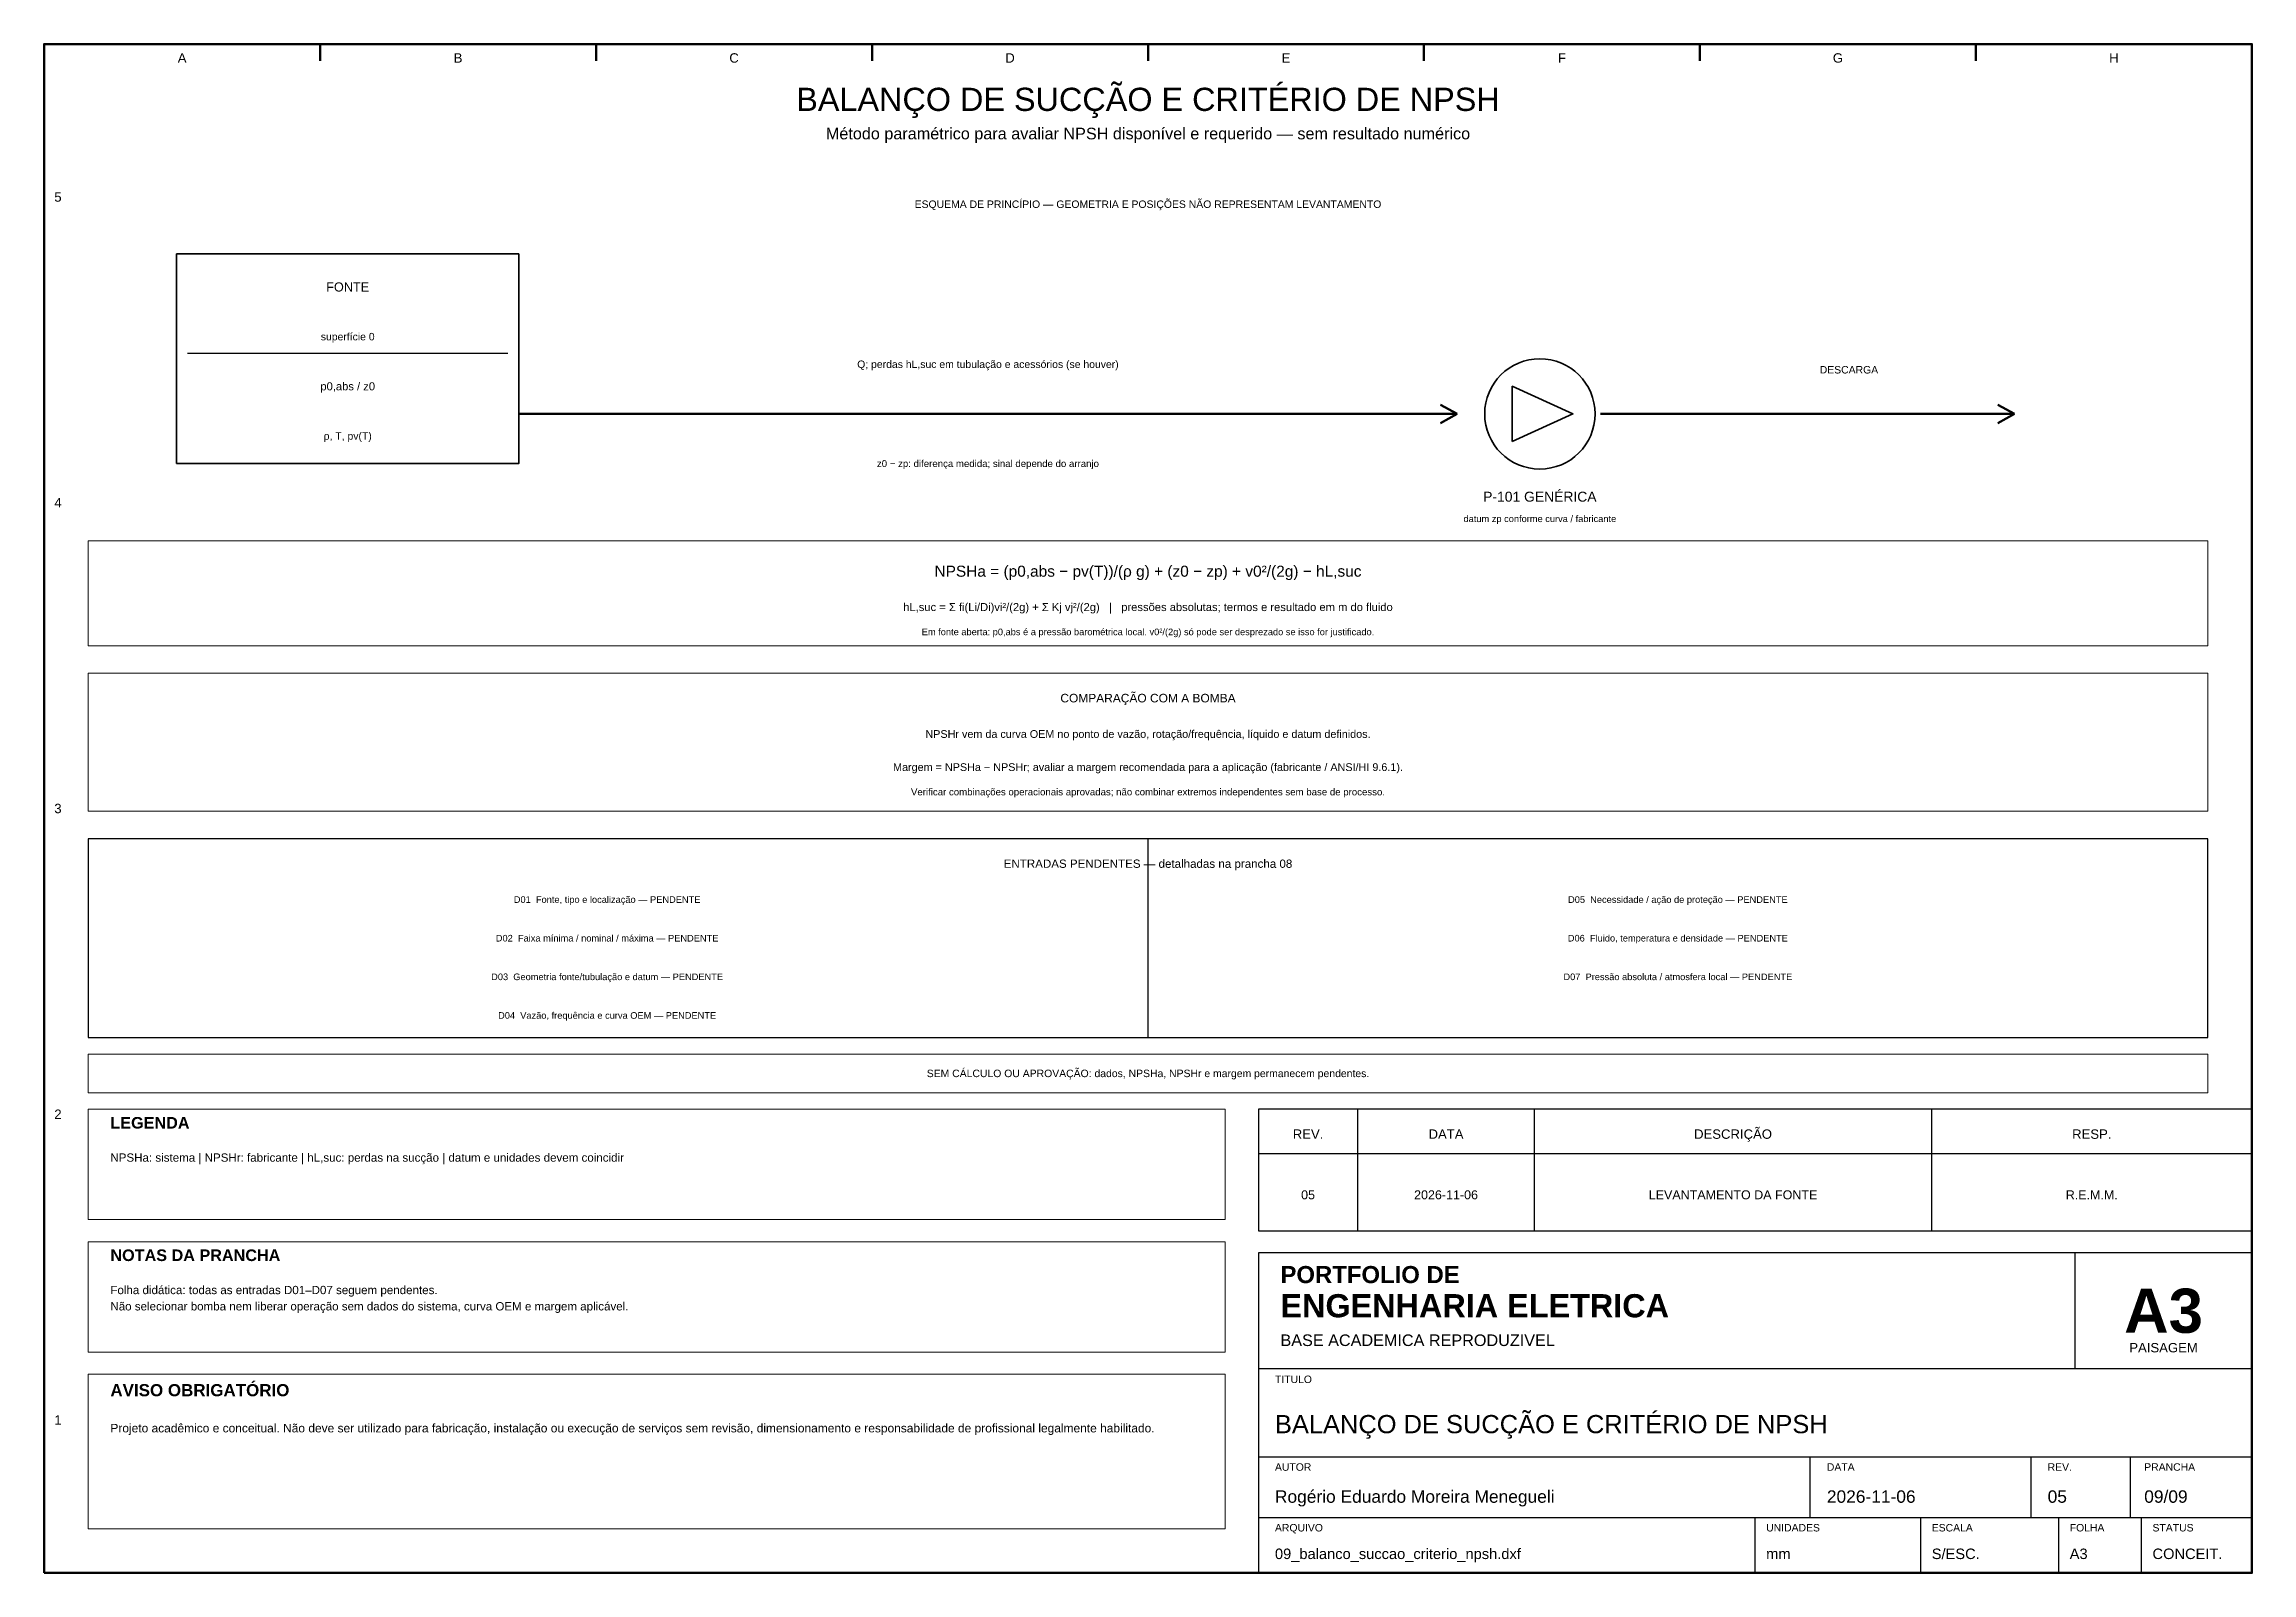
# Model space of a CAD drawing. Header units: millimetres. Extents: x 10 to 410, y 10 to 287.
import ezdxf
from ezdxf.enums import TextEntityAlignment as Align

# ---------------------------------------------------------------- set-up
doc = ezdxf.new("R2010")
doc.units = ezdxf.units.MM
for name, color, linetype, lineweight in [('00_MOLDURA', 7, 'CONTINUOUS', 50), ('01_CARIMBO', 7, 'CONTINUOUS', 25), ('02_TEXTO', 7, 'CONTINUOUS', 18), ('03_COTAS', 152, 'CONTINUOUS', 18), ('04_EQUIPAMENTOS', 32, 'CONTINUOUS', 35), ('05_POTENCIA', 12, 'CONTINUOUS', 50), ('07_INSTRUMENTACAO', 202, 'CONTINUOUS', 25), ('09_BORNES', 145, 'CONTINUOUS', 25), ('12_LEGENDA', 7, 'CONTINUOUS', 18), ('13_NOTAS', 7, 'CONTINUOUS', 18)]:
    doc.layers.add(name, color=color, linetype=linetype, lineweight=lineweight)
doc.styles.add('PORTFOLIO_TEXTO', font='arial.ttf')
doc.styles.add('PORTFOLIO_TITULO', font='arialbd.ttf', dxfattribs={"width": 0.92})

# ---------------------------------------------------------------- blocks, each defined once
blk = doc.blocks.new('CARIMBO_A3')
at = {"layer": '01_CARIMBO'}
for p, q in [((148, 37), (148, 58)), ((0, 37), (180, 37)), ((0, 21), (180, 21)), ((100, 10), (100, 21)), ((140, 10), (140, 21)), ((158, 10), (158, 21)), ((0, 10), (180, 10)), ((90, 0), (90, 10)), ((120, 0), (120, 10)), ((145, 0), (145, 10)), ((160, 0), (160, 10))]:
    blk.add_line(p, q, dxfattribs=at)
blk.add_lwpolyline([(0, 0), (180, 0), (180, 58), (0, 58)], close=True, dxfattribs=at)
at = {"layer": '01_CARIMBO', "style": 'PORTFOLIO_TEXTO'}
for s, p in [('TITULO', (3, 34.4)), ('AUTOR', (3, 18.5)), ('DATA', (103, 18.5)), ('REV.', (143, 18.5)), ('PRANCHA', (160.5, 18.5)), ('ARQUIVO', (3, 7.5)), ('UNIDADES', (92, 7.5)), ('ESCALA', (122, 7.5)), ('FOLHA', (147, 7.5)), ('STATUS', (162, 7.5))]:
    blk.add_text(s, height=1.35, dxfattribs=at).set_placement(p)
at = {"layer": '02_TEXTO'}
for s, height, style, p in [('PORTFOLIO DE', 3.1, 'PORTFOLIO_TITULO', (4, 52.5)), ('ENGENHARIA ELETRICA', 4.2, 'PORTFOLIO_TITULO', (4, 46.3)), ('BASE ACADEMICA REPRODUZIVEL', 2.1, 'PORTFOLIO_TEXTO', (4, 41.1))]:
    blk.add_text(s, height=height, dxfattribs=dict(at, style=style)).set_placement(p)
for s, height, style, p in [('A3', 8, 'PORTFOLIO_TITULO', (164, 47.5)), ('PAISAGEM', 1.7, 'PORTFOLIO_TEXTO', (164, 40.8))]:
    blk.add_text(s, height=height, dxfattribs=dict(at, style=style)).set_placement(p, align=Align.MIDDLE_CENTER)
at = {"layer": '02_TEXTO', "style": 'PORTFOLIO_TEXTO'}
for tag, p, height in [('TITULO', (3, 25.3), 3.3), ('AUTOR', (3, 12.7), 2.25), ('DATA', (103, 12.7), 2.25), ('REVISAO', (143, 12.7), 2.25), ('PRANCHA', (160.5, 12.7), 2.25), ('ARQUIVO', (3, 2.5), 1.9), ('UNIDADES', (92, 2.5), 1.9), ('ESCALA', (122, 2.5), 1.9), ('FOLHA', (147, 2.5), 1.9), ('STATUS', (162, 2.5), 1.9)]:
    blk.add_attdef(tag, p, '', height=height, dxfattribs=at)

msp = doc.modelspace()

# ---------------------------------------------------------------- linework, layer by layer
at = {"layer": '00_MOLDURA'}
for p, q in [((60, 287), (60, 284)), ((110, 287), (110, 284)), ((160, 287), (160, 284)), ((210, 287), (210, 284)), ((260, 287), (260, 284)), ((310, 287), (310, 284)), ((360, 287), (360, 284))]:
    msp.add_line(p, q, dxfattribs=at)
msp.add_lwpolyline([(10, 10), (410, 10), (410, 287), (10, 287)], close=True, dxfattribs=at)
at = {"layer": '01_CARIMBO'}
for p, q in [((248, 72), (248, 94)), ((280, 72), (280, 94)), ((352, 72), (352, 94)), ((230, 86), (410, 86))]:
    msp.add_line(p, q, dxfattribs=at)
msp.add_lwpolyline([(230, 72), (410, 72), (410, 94), (230, 94)], close=True, dxfattribs=at)
at = {"layer": '04_EQUIPAMENTOS'}
for points in [[(34, 211), (96, 211), (96, 249), (34, 249)], [(276, 215), (287, 220), (276, 225)]]:
    msp.add_lwpolyline(points, close=True, dxfattribs=at)
msp.add_circle((281, 220), 10, dxfattribs=at)
at = {"layer": '05_POTENCIA'}
for p, q in [((96, 220), (266, 220)), ((263, 221.65), (266, 220)), ((263, 218.35), (266, 220)), ((292, 220), (367, 220)), ((364, 221.65), (367, 220)), ((364, 218.35), (367, 220))]:
    msp.add_line(p, q, dxfattribs=at)
at = {"layer": '07_INSTRUMENTACAO'}
msp.add_line((36, 231), (94, 231), dxfattribs=at)
at = {"layer": '09_BORNES'}
msp.add_line((210, 107), (210, 143), dxfattribs=at)
msp.add_lwpolyline([(18, 107), (402, 107), (402, 143), (18, 143)], close=True, dxfattribs=at)
at = {"layer": '12_LEGENDA'}
for points in [[(18, 148), (402, 148), (402, 173), (18, 173)], [(18, 74), (224, 74), (224, 94), (18, 94)]]:
    msp.add_lwpolyline(points, close=True, dxfattribs=at)
at = {"layer": '13_NOTAS'}
for points in [[(18, 178), (402, 178), (402, 197), (18, 197)], [(18, 97), (402, 97), (402, 104), (18, 104)], [(18, 50), (224, 50), (224, 70), (18, 70)], [(18, 18), (224, 18), (224, 46), (18, 46)]]:
    msp.add_lwpolyline(points, close=True, dxfattribs=at)

# ---------------------------------------------------------------- block references
at = {"layer": '01_CARIMBO'}
msp.add_blockref('CARIMBO_A3', (230, 10), dxfattribs=at).add_auto_attribs({'TITULO': 'BALANÇO DE SUCÇÃO E CRITÉRIO DE NPSH', 'AUTOR': 'Rogério Eduardo Moreira Menegueli', 'DATA': '2026-11-06', 'REVISAO': '05', 'PRANCHA': '09/09', 'ARQUIVO': '09_balanco_succao_criterio_npsh.dxf', 'UNIDADES': 'mm', 'ESCALA': 'S/ESC.', 'FOLHA': 'A3', 'STATUS': 'CONCEIT.'})

# ---------------------------------------------------------------- texts
at = {"layer": '00_MOLDURA', "style": 'PORTFOLIO_TEXTO'}
for s, p in [('A', (35, 284.5)), ('B', (85, 284.5)), ('C', (135, 284.5)), ('D', (185, 284.5)), ('E', (235, 284.5)), ('F', (285, 284.5)), ('G', (335, 284.5)), ('H', (385, 284.5)), ('5', (12.5, 259.3)), ('4', (12.5, 203.9)), ('3', (12.5, 148.5)), ('2', (12.5, 93.1)), ('1', (12.5, 37.7))]:
    msp.add_text(s, height=1.7, dxfattribs=at).set_placement(p, align=Align.MIDDLE_CENTER)
at = {"layer": '01_CARIMBO', "style": 'PORTFOLIO_TEXTO'}
for s, p in [('REV.', (239, 89.5)), ('DATA', (264, 89.5)), ('DESCRIÇÃO', (316, 89.5)), ('RESP.', (381, 89.5))]:
    msp.add_text(s, height=1.7, dxfattribs=at).set_placement(p, align=Align.MIDDLE_CENTER)
at = {"layer": '02_TEXTO', "style": 'PORTFOLIO_TEXTO'}
for s, height, p in [('BALANÇO DE SUCÇÃO E CRITÉRIO DE NPSH', 4.2, (210, 277)), ('Método paramétrico para avaliar NPSH disponível e requerido — sem resultado numérico', 2.1, (210, 270.8)), ('hL,suc = Σ fi(Li/Di)vi²/(2g) + Σ Kj vj²/(2g)   |   pressões absolutas; termos e resultado em m do fluido', 1.45, (210, 185)), ('NPSHr vem da curva OEM no ponto de vazão, rotação/frequência, líquido e datum definidos.', 1.4, (210, 162)), ('Margem = NPSHa − NPSHr; avaliar a margem recomendada para a aplicação (fabricante / ANSI/HI 9.6.1).', 1.4, (210, 156)), ('D01  Fonte, tipo e localização — PENDENTE', 1.2, (112, 132)), ('D05  Necessidade / ação de proteção — PENDENTE', 1.2, (306, 132)), ('D02  Faixa mínima / nominal / máxima — PENDENTE', 1.2, (112, 125)), ('D06  Fluido, temperatura e densidade — PENDENTE', 1.2, (306, 125)), ('D03  Geometria fonte/tubulação e datum — PENDENTE', 1.2, (112, 118)), ('D07  Pressão absoluta / atmosfera local — PENDENTE', 1.2, (306, 118)), ('D04  Vazão, frequência e curva OEM — PENDENTE', 1.2, (112, 111)), ('05', 1.62, (239, 78.5)), ('2026-11-06', 1.62, (264, 78.5)), ('LEVANTAMENTO DA FONTE', 1.62, (316, 78.5)), ('R.E.M.M.', 1.62, (381, 78.5))]:
    msp.add_text(s, height=height, dxfattribs=at).set_placement(p, align=Align.MIDDLE_CENTER)
at = {"layer": '03_COTAS', "style": 'PORTFOLIO_TEXTO'}
for s, height, p in [('p0,abs / z0', 1.45, (65, 225)), ('z0 − zp: diferença medida; sinal depende do arranjo', 1.25, (181, 211)), ('datum zp conforme curva / fabricante', 1.2, (281, 201))]:
    msp.add_text(s, height=height, dxfattribs=at).set_placement(p, align=Align.MIDDLE_CENTER)
at = {"layer": '04_EQUIPAMENTOS', "style": 'PORTFOLIO_TEXTO'}
for s, height, p in [('FONTE', 1.65, (65, 243)), ('P-101 GENÉRICA', 1.8, (281, 205))]:
    msp.add_text(s, height=height, dxfattribs=at).set_placement(p, align=Align.MIDDLE_CENTER)
at = {"layer": '05_POTENCIA', "style": 'PORTFOLIO_TEXTO'}
for s, p in [('Q; perdas hL,suc em tubulação e acessórios (se houver)', (181, 229)), ('DESCARGA', (337, 228))]:
    msp.add_text(s, height=1.35, dxfattribs=at).set_placement(p, align=Align.MIDDLE_CENTER)
at = {"layer": '07_INSTRUMENTACAO', "style": 'PORTFOLIO_TEXTO'}
for s, height, p in [('superfície 0', 1.35, (65, 234)), ('ρ, T, pv(T)', 1.35, (65, 216)), ('NPSHa = (p0,abs − pv(T))/(ρ g) + (z0 − zp) + v0²/(2g) − hL,suc', 2, (210, 191.5))]:
    msp.add_text(s, height=height, dxfattribs=at).set_placement(p, align=Align.MIDDLE_CENTER)
at = {"layer": '12_LEGENDA', "style": 'PORTFOLIO_TEXTO'}
for s, height, p in [('COMPARAÇÃO COM A BOMBA', 1.55, (210, 168.5)), ('ENTRADAS PENDENTES — detalhadas na prancha 08', 1.5, (210, 138.5))]:
    msp.add_text(s, height=height, dxfattribs=at).set_placement(p, align=Align.MIDDLE_CENTER)
at = {"layer": '12_LEGENDA', "style": 'PORTFOLIO_TITULO'}
msp.add_text('LEGENDA', height=2.1, dxfattribs=at).set_placement((22, 90.5))
at = {"layer": '12_LEGENDA', "insert": (22, 86), "char_height": 1.5, "width": 198, "attachment_point": 1, "line_spacing_factor": 1.18, "style": 'PORTFOLIO_TEXTO'}
msp.add_mtext('NPSHa: sistema | NPSHr: fabricante | hL,suc: perdas na sucção | datum e unidades devem coincidir', dxfattribs=at)
at = {"layer": '13_NOTAS', "style": 'PORTFOLIO_TEXTO'}
for s, height, p in [('ESQUEMA DE PRINCÍPIO — GEOMETRIA E POSIÇÕES NÃO REPRESENTAM LEVANTAMENTO', 1.35, (210, 258)), ('Em fonte aberta: p0,abs é a pressão barométrica local. v0²/(2g) só pode ser desprezado se isso for justificado.', 1.2, (210, 180.5)), ('Verificar combinações operacionais aprovadas; não combinar extremos independentes sem base de processo.', 1.25, (210, 151.5)), ('SEM CÁLCULO OU APROVAÇÃO: dados, NPSHa, NPSHr e margem permanecem pendentes.', 1.35, (210, 100.5))]:
    msp.add_text(s, height=height, dxfattribs=at).set_placement(p, align=Align.MIDDLE_CENTER)
at = {"layer": '13_NOTAS', "style": 'PORTFOLIO_TITULO'}
for s, height, p in [('NOTAS DA PRANCHA', 2.1, (22, 66.5)), ('AVISO OBRIGATÓRIO', 2.2, (22, 42))]:
    msp.add_text(s, height=height, dxfattribs=at).set_placement(p)
at = {"layer": '13_NOTAS', "width": 198, "attachment_point": 1, "line_spacing_factor": 1.18, "style": 'PORTFOLIO_TEXTO'}
for s, insert, char_height in [('Folha didática: todas as entradas D01–D07 seguem pendentes.\\PNão selecionar bomba nem liberar operação sem dados do sistema, curva OEM e margem aplicável.', (22, 62), 1.5), ('Projeto acadêmico e conceitual. Não deve ser utilizado para fabricação, instalação ou execução de serviços sem revisão, dimensionamento e responsabilidade de profissional legalmente habilitado.', (22, 37), 1.55)]:
    msp.add_mtext(s, dxfattribs=dict(at, insert=insert, char_height=char_height))

doc.saveas('drawing.dxf')
